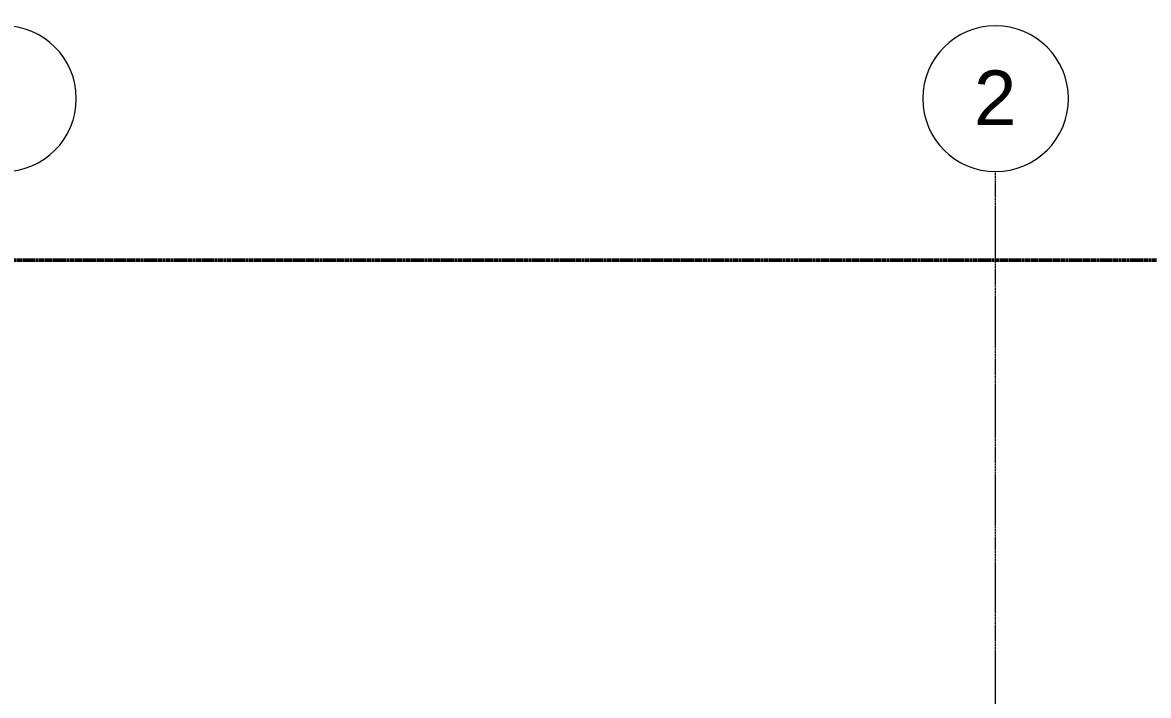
# Model space of a CAD drawing. Header units: inches. Extents: x -4235 to -464, y 9767 to 12347.
# Drawn here: x -3475.1 to -3103.9, y 12125.4 to 12347 of the extents above; entities that cross this region are included whole.
import ezdxf

# ---------------------------------------------------------------- set-up
doc = ezdxf.new("R2010")
doc.units = ezdxf.units.IN
doc.header["$MEASUREMENT"] = 0
doc.linetypes.add('Double Dash 3_8_', pattern=[1, 0.375, -0.125, 0.125, -0.125, 0.125, -0.125])
doc.linetypes.add('Grid Line 1_2_', pattern=[0.875, 0.5, -0.125, 0.125, -0.125])
for name, color, linetype, lineweight in [('C-PROP-LINE', 91, 'Double Dash 3_8_', 50), ('S-GRID-1', 1, 'Grid Line 1_2_', 9), ('S-GRID-IDEN', 1, 'Continuous', 9)]:
    doc.layers.add(name, color=color, linetype=linetype, lineweight=lineweight)
doc.styles.add('Arial', font='arial.ttf', dxfattribs={"height": 18})

# ---------------------------------------------------------------- blocks, each defined once
blk = doc.blocks.new('Family - ___-1878357-BACKGROUND - 3RD FLOOR')
at = {"layer": 'C-PROP-LINE'}
blk.add_line((-3989.61, 12268.69), (-629.56, 12268.69), dxfattribs=at)
blk = doc.blocks.new('Grid - Grid Head - Circle-50561-BACKGROUND - 3RD FLOOR')
at = {"layer": 'S-GRID-IDEN'}
for start, end in [(360, 180), (180, 360)]:
    blk.add_arc((0, 0), 0.25, start, end, dxfattribs=at)

msp = doc.modelspace()

# ---------------------------------------------------------------- linework, layer by layer
at = {"layer": 'S-GRID-1'}
msp.add_line((-3154.32, 9836.18), (-3154.32, 12297.93), dxfattribs=at)

# ---------------------------------------------------------------- block references
at = {"layer": 'C-PROP-LINE'}
msp.add_blockref('Family - ___-1878357-BACKGROUND - 3RD FLOOR', (0, 0), dxfattribs=at)
at = {"layer": 'S-GRID-IDEN', "xscale": 95.99999999999994, "yscale": 95.99999999999994, "zscale": 95.99999999999994}
for p in [(-3481.32, 12321.93), (-3154.32, 12321.93)]:
    msp.add_blockref('Grid - Grid Head - Circle-50561-BACKGROUND - 3RD FLOOR', p, dxfattribs=at)

# ---------------------------------------------------------------- texts
at = {"layer": 'S-GRID-IDEN', "insert": (-3161.45, 12331.21), "char_height": 18, "width": 16.968, "attachment_point": 1, "style": 'Arial'}
msp.add_mtext('2', dxfattribs=at)

doc.saveas('drawing.dxf')
